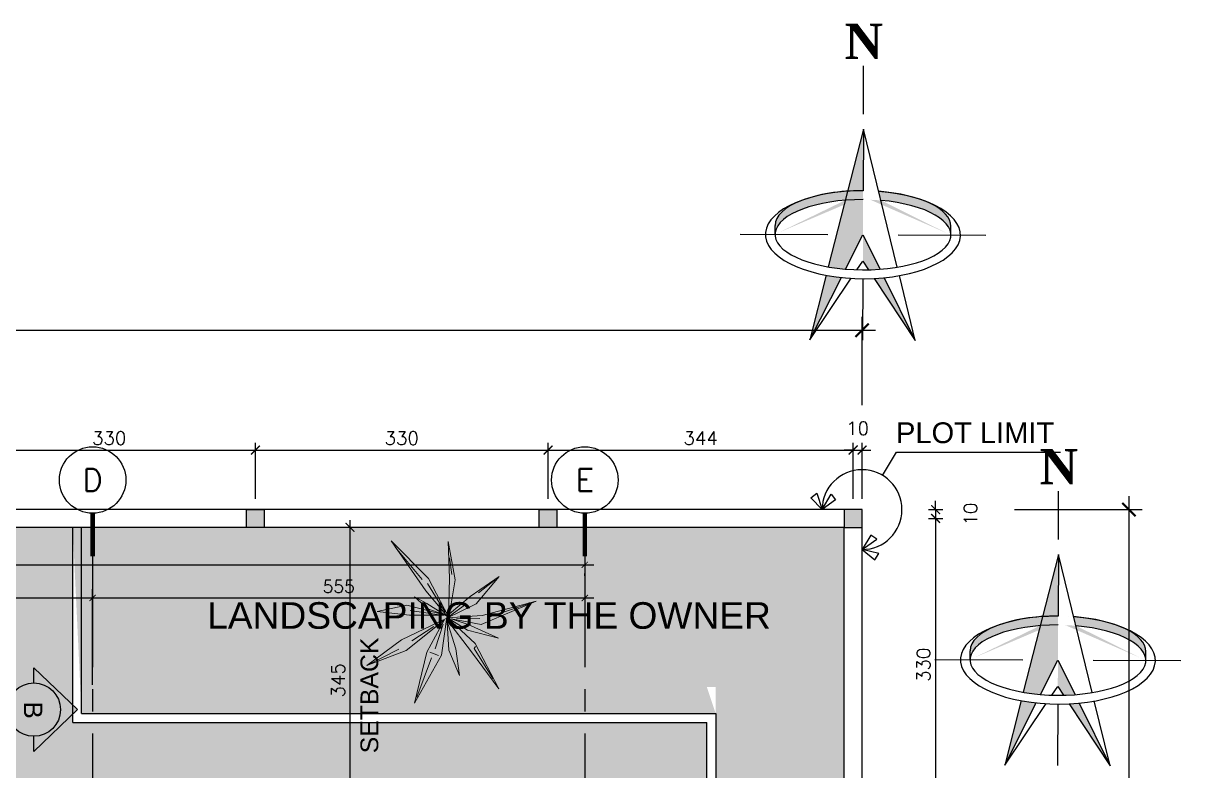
# Model space of a CAD drawing. Header units: centimetres. Extents: x -3744 to 3813, y -6963 to 3597.
# Drawn here: x -946 to 361, y 2753 to 3597 of the extents above; entities that cross this region are included whole.
import ezdxf
from ezdxf.enums import TextEntityAlignment as Align

# ---------------------------------------------------------------- set-up
doc = ezdxf.new("R2010")
doc.units = ezdxf.units.CM
doc.header["$LTSCALE"] = 100
doc.header["$MEASUREMENT"] = 0
for name, pattern in [('A0-01 FLOOR PLANS$0$HIDDEN', [0.375, 0.25, -0.125]), ('FINAL PLOT$0$CENTER', [2, 1.25, -0.25, 0.25, -0.25]), ('GRID$0$GRID$0$XREF GRID$0$GRIDS$0$CENTER', [2, 1.25, -0.25, 0.25, -0.25]), ('GRID$0$GRIDS$0$CENTER', [2, 1.25, -0.25, 0.25, -0.25]), ('XREF CUTTING LINES$0$DASHDOT', [1, 0.5, -0.25, 0, -0.25])]:
    doc.linetypes.add(name, pattern=pattern)
for name, color, linetype in [('A0-01 FLOOR PLANS$0$$0$FINAL PLOT NORTH', 4, 'Continuous'), ('A0-01 FLOOR PLANS$0$$0$NORTH', 4, 'Continuous'), ('A0-01 FLOOR PLANS$0$STAIRS', 4, 'Continuous'), ('A0-01 FLOOR PLANS$0$WALL-01', 7, 'Continuous'), ('A0-01 FLOOR PLANS$0$WINDOW', 1, 'Continuous'), ('DIM IN', 1, 'Continuous'), ('FINAL PLOT$0$CUTTING LINE', 4, 'Continuous'), ('FINAL PLOT$0$DIM-OUT', 1, 'Continuous'), ('FINAL PLOT$0$FINAL PLOT NORTH', 4, 'Continuous'), ('FINAL PLOT$0$NORTH', 4, 'Continuous'), ('FINAL PLOT$0$PLOT LIMIT', 6, 'FINAL PLOT$0$CENTER'), ('GRID$0$DIM IN', 1, 'Continuous'), ('GRID$0$GRID', 11, 'GRID$0$GRIDS$0$CENTER'), ('GRID$0$XREF GRID', 11, 'GRID$0$GRID$0$XREF GRID$0$GRIDS$0$CENTER'), ('SOURROUNDING$0$DIM IN', 1, 'Continuous'), ('SOURROUNDING$0$KERBSTONE', 11, 'Continuous'), ('SOURROUNDING$0$TEXT', 3, 'Continuous'), ('SOURROUNDING$0$WALL-03', 2, 'Continuous'), ('TEXT', 3, 'Continuous'), ('WALL-03', 2, 'Continuous'), ('XREF CUTTING LINES$0$SECTION LINE', 6, 'XREF CUTTING LINES$0$DASHDOT')]:
    doc.layers.add(name, color=color, linetype=linetype)
doc.layers.add('SOURROUNDING$0$HAT', color=8, linetype='Continuous', lineweight=9)
doc.layers.add('SOURROUNDING$0$plantitas', color=68, linetype='Continuous', lineweight=5)
doc.styles.add('22', font='romans.shx')
doc.styles.add('A0-01 FLOOR PLANS$0$$0$FINAL PLOT$0$TNR', font='timesbd.ttf')
doc.styles.add('ART', font='arial.ttf')
doc.styles.add('FINAL PLOT$0$ART', font='arial.ttf')
doc.styles.add('FINAL PLOT$0$ASA', font='romans.shx', dxfattribs={"width": 0.8})
doc.styles.add('FINAL PLOT$0$FINAL PLOT$0$ART', font='arial.ttf')
doc.styles.add('FINAL PLOT$0$FINAL PLOT$0$TNR', font='timesbd.ttf')
doc.styles.add('GRID$0$GRIDS$0$18', font='romans.shx', dxfattribs={"width": 0.85, "height": 15})
doc.styles.add('GRID$0$ROMANS', font='romans')
doc.styles.add('SOURROUNDING$0$ARIAL', font='arial.ttf', dxfattribs={"width": 0.8, "height": 150})
doc.styles.add('XREF CUTTING LINES$0$ART', font='arial.ttf')
doc.dimstyles.new('100', dxfattribs={"dimtxt": 15, "dimasz": 10, "dimexe": 8, "dimexo": 12, "dimgap": 6, "dimtad": 1, "dimdec": 0, "dimzin": 0, "dimdsep": 46, "dimtxsty": '22', "dimblk": 'ARCHTICK', "dimcen": 30, "dimdle": 8, "dimclrd": 1, "dimclre": 1, "dimclrt": 2, "dimadec": 0, "dimazin": 0, "dimtfac": 1, "dimtdec": 0, "dimtmove": 2, "dimatfit": 3, "dimldrblk": 'OBLIQUE', "dimfxl": 100, "dimtolj": 1, "dimtzin": 0, "dimarcsym": 0})
doc.dimstyles.new('FINAL PLOT$0$AS-23-100-FM', dxfattribs={"dimscale": 0, "dimtxt": 20, "dimasz": 15, "dimexe": 15, "dimexo": 10, "dimgap": 5, "dimtad": 1, "dimtoh": 1, "dimdec": 0, "dimlfac": 0.393701, "dimzin": 1, "dimdsep": 46, "dimlunit": 3, "dimtxsty": 'FINAL PLOT$0$ASA', "dimblk1": 'FINAL PLOT$0$_ARCHTICK', "dimblk2": 'FINAL PLOT$0$_ARCHTICK', "dimsah": 1, "dimcen": 15, "dimdle": 15, "dimclrd": 1, "dimclre": 1, "dimclrt": 3, "dimadec": 0, "dimazin": 0, "dimtfac": 1, "dimtdec": 0, "dimtmove": 2, "dimatfit": 3, "dimldrblk": 'FINAL PLOT$0$_ARCHTICK', "dimfxl": 1, "dimtolj": 1, "dimtzin": 0, "dimarcsym": 0})
doc.dimstyles.new('GRID$0$AS-17-100', dxfattribs={"dimtxt": 14, "dimasz": 7, "dimexe": 10, "dimexo": 25, "dimgap": 6, "dimtad": 1, "dimtoh": 1, "dimdec": 0, "dimdsep": 46, "dimtxsty": 'GRID$0$ROMANS', "dimblk1": 'GRID$0$_ARCHTICK', "dimblk2": 'GRID$0$_ARCHTICK', "dimsah": 1, "dimcen": 25, "dimdle": 10, "dimclrd": 1, "dimclre": 1, "dimclrt": 2, "dimadec": 0, "dimazin": 0, "dimtfac": 1, "dimtdec": 0, "dimtofl": 0, "dimtmove": 2, "dimatfit": 3, "dimldrblk": 'GRID$0$_ARCHTICK', "dimfxl": 1, "dimtolj": 1, "dimtzin": 0, "dimarcsym": 0})

# ---------------------------------------------------------------- blocks, each defined once
blk = doc.blocks.new('FINAL PLOT$0$FINAL PLOT$0$NORTH-03')
at = {"layer": 'FINAL PLOT$0$FINAL PLOT NORTH'}
h = blk.add_hatch(color=256, dxfattribs=at)
edge = h.paths.add_edge_path()
edge.add_line((378.6, -237.6), (378.6, -281.7))
edge.add_line((378.6, -281.7), (357, -324.9))
edge.add_ellipse((378.6, -281.7), major_axis=(110.1, 0), ratio=0.399921, start_angle=246.9258, end_angle=258.6923, ccw=False)
edge.add_line((335.4, -322.2), (356.4, -238.5))
edge.add_ellipse((378.6, -281.7), major_axis=(110.1, 0), ratio=0.399921, start_angle=90, end_angle=101.6552, ccw=False)
edge = h.paths.add_edge_path()
edge.add_ellipse((378.6, -281.7), major_axis=(122.1, 0), ratio=0.450994, start_angle=247.9688, end_angle=257.2925)
edge.add_line((351.8, -335.4), (312.5, -413.8))
edge.add_line((312.5, -413.8), (332.8, -332.7))
edge = h.paths.add_edge_path()
edge.add_ellipse((378.6, -281.7), major_axis=(122.1, 0), ratio=0.450994, start_angle=90, end_angle=99.1655)
edge.add_line((359.2, -227.3), (378.6, -149.5))
edge.add_line((378.6, -149.5), (378.6, -226.6))
h = blk.add_hatch(color=256, dxfattribs=at)
edge = h.paths.add_edge_path()
edge.add_ellipse((378.6, -281.7), major_axis=(110.1, 0), ratio=0.399921, start_angle=101.6552, end_angle=180, ccw=False)
edge.add_line((356.4, -238.5), (359.2, -227.3))
edge.add_ellipse((378.6, -281.7), major_axis=(122.1, 0), ratio=0.450994, start_angle=99.1655, end_angle=126.2962)
edge.add_ellipse((378.6, -270.5), major_axis=(110.1, 0), ratio=0.399921, start_angle=131.0071, end_angle=180)
edge.add_line((268.5, -270.5), (268.5, -281.4))
edge = h.paths.add_edge_path()
edge.add_ellipse((378.6, -281.7), major_axis=(110.1, 0), ratio=0.399921, start_angle=90, end_angle=101.6552, ccw=False)
edge.add_line((378.6, -237.6), (378.6, -226.6))
edge.add_ellipse((378.6, -281.7), major_axis=(122.1, 0), ratio=0.450994, start_angle=90, end_angle=99.1655)
edge.add_line((359.2, -227.3), (356.4, -238.5))
edge = h.paths.add_edge_path()
edge.add_ellipse((378.6, -281.7), major_axis=(122.1, 0), ratio=0.450994, start_angle=413.7038, end_angle=440.8345)
edge.add_line((398.1, -227.3), (400.9, -238.5))
edge.add_ellipse((378.6, -281.7), major_axis=(110.1, 0), ratio=0.399921, start_angle=360, end_angle=438.3448, ccw=False)
edge.add_line((488.8, -281.4), (488.8, -270.5))
edge.add_ellipse((378.6, -270.5), major_axis=(110.1, 0), ratio=0.399921, start_angle=0, end_angle=48.9929)
h = blk.add_hatch(color=256, dxfattribs=at)
edge = h.paths.add_edge_path()
edge.add_ellipse((378.6, -281.7), major_axis=(110.1, 0), ratio=0.399921, start_angle=273.7883, end_angle=281.3077)
edge.add_line((400.2, -324.9), (378.6, -281.7))
edge.add_line((378.6, -281.7), (378.6, -314.7))
edge.add_line((378.6, -314.7), (385.9, -325.6))
edge = h.paths.add_edge_path()
edge.add_line((444.7, -413.8), (405.5, -335.4))
edge.add_ellipse((378.6, -281.7), major_axis=(122.1, 0), ratio=0.450994, start_angle=276.7859, end_angle=282.7075, ccw=False)
edge.add_line((393, -336.3), (444.7, -413.8))
for p, q in [((378.6, -130.7), (378.3, -70.1)), ((378.6, -149.5), (335.4, -322.2)), ((378.6, -149.5), (378.6, -226.6)), ((421.8, -322.2), (378.6, -149.5)), ((268.5, -281.7), (268.5, -270.5)), ((488.8, -281.7), (488.8, -270.5)), ((224.6, -281.7), (334.6, -281.7)), ((357, -324.9), (378.6, -281.7)), ((378.6, -281.7), (400.2, -324.9)), ((422.7, -281.7), (532.7, -281.7)), ((371.3, -325.6), (378.6, -314.7)), ((378.6, -314.7), (385.9, -325.6)), ((332.8, -332.7), (312.5, -413.8)), ((444.7, -413.8), (424.4, -332.7)), ((312.5, -413.8), (351.8, -335.4)), ((312.5, -413.8), (364.2, -336.3)), ((378.6, -336.7), (378.6, -413.8)), ((393, -336.3), (444.7, -413.8)), ((405.5, -335.4), (444.7, -413.8))]:
    blk.add_line(p, q, dxfattribs=at)
for centre, major_axis, ratio, start_param, end_param in [((378.6, -281.7), (122.1, 0), 0.450994, 1.570796, 7.694013), ((378.6, -270.5), (110.1, 0), 0.399921, 1.570796, 3.141593), ((378.6, -270.5), (110.1, 0), 0.399921, 0, 1.393624), ((378.6, -281.7), (110.1, 0), 0.399921, 1.570796, 7.65056)]:
    blk.add_ellipse(centre, major_axis=major_axis, ratio=ratio, start_param=start_param, end_param=end_param, dxfattribs=at)
at = {"layer": 'FINAL PLOT$0$FINAL PLOT NORTH', "style": 'FINAL PLOT$0$FINAL PLOT$0$TNR'}
blk.add_text('N', height=44, rotation=0.2538, dxfattribs=at).set_placement((378.6, -39.3), align=Align.MIDDLE)
blk = doc.blocks.new('FINAL PLOT$0$_ARCHTICK')
at = {"color": 0, "linetype": 'ByBlock', "const_width": 0.15}
blk.add_lwpolyline([(-0.5, -0.5), (0.5, 0.5)], dxfattribs=at)
blk = doc.blocks.new('*D205')
at = {"layer": 'Defpoints', "color": 0, "transparency": 16777216}
for p in [(0, 3250.3), (-3048, 3156), (0, 3156)]:
    blk.add_point(p, dxfattribs=at)
at = {"layer": 'FINAL PLOT$0$DIM-OUT', "color": 1, "lineweight": -2, "transparency": 16777216}
for p, q in [((-3048, 3166), (-3048, 3265.3)), ((0, 3166), (0, 3265.3)), ((-3063, 3250.3), (15, 3250.3))]:
    blk.add_line(p, q, dxfattribs=at)
at = {"layer": 'FINAL PLOT$0$DIM-OUT', "color": 1, "lineweight": -2, "transparency": 16777216, "xscale": 15, "yscale": 15, "zscale": 15, "rotation": 180}
blk.add_blockref('FINAL PLOT$0$_ARCHTICK', (-3048, 3250.3), dxfattribs=at)
at = {"layer": 'FINAL PLOT$0$DIM-OUT', "color": 1, "lineweight": -2, "transparency": 16777216, "xscale": 15, "yscale": 15, "zscale": 15}
blk.add_blockref('FINAL PLOT$0$_ARCHTICK', (0, 3250.3), dxfattribs=at)
at = {"layer": 'FINAL PLOT$0$DIM-OUT', "color": 3, "transparency": 16777216, "insert": (-1524, 3274.5), "char_height": 30, "attachment_point": 5, "style": 'FINAL PLOT$0$ART'}
blk.add_mtext('\\A1;100\'-0" [30.48m.]', dxfattribs=at)
blk = doc.blocks.new('*D206')
at = {"layer": 'Defpoints', "color": 0, "transparency": 16777216}
for p in [(161.9, 3048), (161.9, 0), (300.9, 0)]:
    blk.add_point(p, dxfattribs=at)
at = {"layer": 'FINAL PLOT$0$DIM-OUT', "color": 1, "lineweight": -2, "transparency": 16777216}
for p, q in [((300.9, 3063), (300.9, -15)), ((171.9, 3048), (315.9, 3048)), ((171.9, 0), (315.9, 0))]:
    blk.add_line(p, q, dxfattribs=at)
at = {"layer": 'FINAL PLOT$0$DIM-OUT', "color": 1, "lineweight": -2, "transparency": 16777216, "xscale": 15, "yscale": 15, "zscale": 15}
for p, rotation in [((300.9, 3048), 90), ((300.9, 0), 270)]:
    blk.add_blockref('FINAL PLOT$0$_ARCHTICK', p, dxfattribs=dict(at, rotation=rotation))
at = {"layer": 'FINAL PLOT$0$DIM-OUT', "color": 3, "transparency": 16777216, "insert": (276.6, 1524), "char_height": 30, "attachment_point": 5, "rotation": 90, "style": 'FINAL PLOT$0$ART'}
blk.add_mtext('\\A1;100\'-0" [30.48m.]', dxfattribs=at)
blk = doc.blocks.new('_ARCHTICK')
at = {"color": 0, "linetype": 'ByBlock', "const_width": 0.15}
blk.add_lwpolyline([(-0.5, -0.5), (0.5, 0.5)], dxfattribs=at)
blk = doc.blocks.new('*D5')
at = {"layer": 'Defpoints', "color": 0, "transparency": 16777216}
for p in [(62.8, 3048), (62.8, 3038), (82.9, 3038)]:
    blk.add_point(p, dxfattribs=at)
at = {"layer": 'DIM IN', "color": 1, "lineweight": -2, "transparency": 16777216}
for p, q in [((82.9, 3048), (82.9, 3058)), ((74.8, 3048), (90.9, 3048)), ((82.9, 3048), (82.9, 3038)), ((74.8, 3038), (90.9, 3038)), ((82.9, 3038), (82.9, 3028))]:
    blk.add_line(p, q, dxfattribs=at)
at = {"layer": 'DIM IN', "color": 1, "lineweight": -2, "transparency": 16777216, "xscale": 10, "yscale": 10, "zscale": 10}
for p, rotation in [((82.9, 3048), 270), ((82.9, 3038), 90)]:
    blk.add_blockref('_ARCHTICK', p, dxfattribs=dict(at, rotation=rotation))
at = {"layer": 'DIM IN', "color": 2, "transparency": 16777216, "insert": (122.4, 3043), "char_height": 15, "attachment_point": 5, "rotation": 90, "style": '22'}
blk.add_mtext('\\A1;10', dxfattribs=at)
blk = doc.blocks.new('_OBLIQUE')
at = {"color": 0, "linetype": 'ByBlock'}
blk.add_line((-0.5, -0.5), (0.5, 0.5), dxfattribs=at)
blk = doc.blocks.new('*D6')
at = {"layer": 'Defpoints', "color": 0, "transparency": 16777216}
for p in [(62.8, 3038), (0, 2708), (82.9, 2708)]:
    blk.add_point(p, dxfattribs=at)
at = {"layer": 'DIM IN', "color": 1, "lineweight": -2, "transparency": 16777216}
for p, q in [((82.9, 3046), (82.9, 2700)), ((74.8, 3038), (90.9, 3038)), ((12, 2708), (90.9, 2708))]:
    blk.add_line(p, q, dxfattribs=at)
at = {"layer": 'DIM IN', "color": 1, "lineweight": -2, "transparency": 16777216, "xscale": 10, "yscale": 10, "zscale": 10}
for p, rotation in [((82.9, 3038), 90), ((82.9, 2708), 270)]:
    blk.add_blockref('_ARCHTICK', p, dxfattribs=dict(at, rotation=rotation))
at = {"layer": 'DIM IN', "color": 2, "transparency": 16777216, "insert": (69.4, 2873), "char_height": 15, "attachment_point": 5, "rotation": 90, "style": '22'}
blk.add_mtext('\\A1;330', dxfattribs=at)
blk = doc.blocks.new('*D39')
at = {"layer": 'Defpoints', "color": 0, "transparency": 16777216}
for p in [(-684, 3115.2), (-1013.5, 3048), (-684, 3048)]:
    blk.add_point(p, dxfattribs=at)
at = {"layer": 'DIM IN', "color": 1, "lineweight": -2, "transparency": 16777216}
for p, q in [((-1013.5, 3060), (-1013.5, 3123.2)), ((-684, 3060), (-684, 3123.2)), ((-1021.5, 3115.2), (-676, 3115.2))]:
    blk.add_line(p, q, dxfattribs=at)
at = {"layer": 'DIM IN', "color": 1, "lineweight": -2, "transparency": 16777216, "xscale": 10, "yscale": 10, "zscale": 10, "rotation": 180}
blk.add_blockref('_ARCHTICK', (-1013.5, 3115.2), dxfattribs=at)
at = {"layer": 'DIM IN', "color": 1, "lineweight": -2, "transparency": 16777216, "xscale": 10, "yscale": 10, "zscale": 10}
blk.add_blockref('_ARCHTICK', (-684, 3115.2), dxfattribs=at)
at = {"layer": 'DIM IN', "color": 2, "transparency": 16777216, "insert": (-848.8, 3128.7), "char_height": 15, "attachment_point": 5, "style": '22'}
blk.add_mtext('\\A1;330', dxfattribs=at)
blk = doc.blocks.new('*D40')
at = {"layer": 'Defpoints', "color": 0, "transparency": 16777216}
for p in [(-354, 3115.2), (-684, 3048), (-354, 3048)]:
    blk.add_point(p, dxfattribs=at)
at = {"layer": 'DIM IN', "color": 1, "lineweight": -2, "transparency": 16777216}
for p, q in [((-684, 3060), (-684, 3123.2)), ((-354, 3060), (-354, 3123.2)), ((-692, 3115.2), (-346, 3115.2))]:
    blk.add_line(p, q, dxfattribs=at)
at = {"layer": 'DIM IN', "color": 1, "lineweight": -2, "transparency": 16777216, "xscale": 10, "yscale": 10, "zscale": 10, "rotation": 180}
blk.add_blockref('_ARCHTICK', (-684, 3115.2), dxfattribs=at)
at = {"layer": 'DIM IN', "color": 1, "lineweight": -2, "transparency": 16777216, "xscale": 10, "yscale": 10, "zscale": 10}
blk.add_blockref('_ARCHTICK', (-354, 3115.2), dxfattribs=at)
at = {"layer": 'DIM IN', "color": 2, "transparency": 16777216, "insert": (-519, 3128.7), "char_height": 15, "attachment_point": 5, "style": '22'}
blk.add_mtext('\\A1;330', dxfattribs=at)
blk = doc.blocks.new('*D41')
at = {"layer": 'Defpoints', "color": 0, "transparency": 16777216}
for p in [(-10, 3115.2), (-354, 3048), (-10, 3048)]:
    blk.add_point(p, dxfattribs=at)
at = {"layer": 'DIM IN', "color": 1, "lineweight": -2, "transparency": 16777216}
for p, q in [((-354, 3060), (-354, 3123.2)), ((-10, 3060), (-10, 3123.2)), ((-362, 3115.2), (-2, 3115.2))]:
    blk.add_line(p, q, dxfattribs=at)
at = {"layer": 'DIM IN', "color": 1, "lineweight": -2, "transparency": 16777216, "xscale": 10, "yscale": 10, "zscale": 10, "rotation": 180}
blk.add_blockref('_ARCHTICK', (-354, 3115.2), dxfattribs=at)
at = {"layer": 'DIM IN', "color": 1, "lineweight": -2, "transparency": 16777216, "xscale": 10, "yscale": 10, "zscale": 10}
blk.add_blockref('_ARCHTICK', (-10, 3115.2), dxfattribs=at)
at = {"layer": 'DIM IN', "color": 2, "transparency": 16777216, "insert": (-182, 3128.7), "char_height": 15, "attachment_point": 5, "style": '22'}
blk.add_mtext('\\A1;344', dxfattribs=at)
blk = doc.blocks.new('*D42')
at = {"layer": 'Defpoints', "color": 0, "transparency": 16777216}
for p in [(0, 3115.2), (-10, 3048), (0, 3048)]:
    blk.add_point(p, dxfattribs=at)
at = {"layer": 'DIM IN', "color": 1, "lineweight": -2, "transparency": 16777216}
for p, q in [((-10, 3060), (-10, 3123.2)), ((0, 3060), (0, 3123.2)), ((-10, 3115.2), (-20, 3115.2)), ((-10, 3115.2), (0, 3115.2)), ((0, 3115.2), (10, 3115.2))]:
    blk.add_line(p, q, dxfattribs=at)
at = {"layer": 'DIM IN', "color": 1, "lineweight": -2, "transparency": 16777216, "xscale": 10, "yscale": 10, "zscale": 10}
blk.add_blockref('_ARCHTICK', (-10, 3115.2), dxfattribs=at)
at = {"layer": 'DIM IN', "color": 1, "lineweight": -2, "transparency": 16777216, "xscale": 10, "yscale": 10, "zscale": 10, "rotation": 180}
blk.add_blockref('_ARCHTICK', (0, 3115.2), dxfattribs=at)
at = {"layer": 'DIM IN', "color": 2, "transparency": 16777216, "insert": (-5, 3139.7), "char_height": 15, "attachment_point": 5, "style": '22'}
blk.add_mtext('\\A1;10', dxfattribs=at)
blk = doc.blocks.new('*D44')
at = {"layer": 'Defpoints', "color": 0, "transparency": 16777216}
for p in [(-577.3, 3028), (-523.7, 3028), (-523.7, 2683)]:
    blk.add_point(p, dxfattribs=at)
at = {"layer": 'DIM IN', "color": 1, "lineweight": -2, "transparency": 16777216}
for p, q in [((-577.3, 2675), (-577.3, 3036)), ((-535.7, 3028), (-585.3, 3028)), ((-535.7, 2683), (-585.3, 2683))]:
    blk.add_line(p, q, dxfattribs=at)
at = {"layer": 'DIM IN', "color": 1, "lineweight": -2, "transparency": 16777216, "xscale": 10, "yscale": 10, "zscale": 10}
for p, rotation in [((-577.3, 3028), 90), ((-577.3, 2683), 270)]:
    blk.add_blockref('_ARCHTICK', p, dxfattribs=dict(at, rotation=rotation))
at = {"layer": 'DIM IN', "color": 2, "transparency": 16777216, "insert": (-590.8, 2855.5), "char_height": 15, "attachment_point": 5, "rotation": 90, "style": '22'}
blk.add_mtext('\\A1;345', dxfattribs=at)
blk = doc.blocks.new('SOURROUNDING$0$0Q62D')
at = {"color": 0, "linetype": 'ByBlock'}
for p, q in [((-0.05, 1.11), (0.07, 0.48)), ((-0.03, 0.53), (-0.05, 1.11)), ((-0.03, 0.96), (0.02, 0.52)), ((-0.99, 0.59), (-0.35, 0.33)), ((-0.47, 0.19), (-0.99, 0.59)), ((-0.33, 0.67), (-0.16, 0.38)), ((-0.24, 0.34), (-0.33, 0.67)), ((0.1, 0.29), (0.34, 0.61)), ((0.34, 0.61), (0.15, 0.24)), ((-0.47, 0.28), (-0.92, 0.55)), ((-0.02, 0.02), (-0.03, 0.53)), ((0.07, 0.48), (0, 0.01)), ((0.02, 0.52), (0.05, 0.51)), ((0.28, 0.34), (1, 0.54)), ((1, 0.54), (0.36, 0.26)), ((1, 0.54), (0.41, 0.33)), ((-0.44, 0.21), (-0.38, 0.31)), ((-0.35, 0.33), (0, 0)), ((0, 0), (-0.24, 0.34)), ((-0.16, 0.38), (-0.02, 0.02)), ((0.03, 0.05), (0.28, 0.34)), ((-0.05, 0.01), (-0.47, 0.19)), ((-0.09, 0.04), (-0.36, 0.22)), ((0, 0.01), (0.1, 0.29)), ((0.36, 0.26), (0, 0.01)), ((0.15, 0.24), (0.03, 0.05)), ((0.08, 0.09), (0.31, 0.27)), ((-1.16, -0.15), (-0.66, 0.01)), ((-0.66, 0.01), (-0.05, 0.01)), ((-0.01, 0.01), (-0.62, -0.13)), ((0.01, 0), (-0.09, -0.29)), ((0, 0.01), (0.39, 0.1)), ((0, -0.42), (0.01, 0)), ((0.02, 0.01), (0.12, -0.52)), ((0.33, -0.36), (0.02, 0.01)), ((0.04, 0.01), (0.28, 0.02)), ((0.39, 0.1), (0.83, 0.01)), ((0.83, 0.01), (0.39, -0.02)), ((0.77, 0.01), (0.5, 0.01)), ((-1.16, -0.15), (-0.72, -0.06)), ((-0.62, -0.13), (-1.16, -0.15)), ((-0.2, -0.01), (-0.53, -0.04)), ((-0.35, -0.31), (-0.01, -0.04)), ((-0.04, -0.06), (-0.31, -0.35)), ((0, -0.03), (-0.3, -0.43)), ((-0.12, -0.23), (0, -0.03)), ((0.02, -0.06), (0.07, -0.48)), ((0.05, -0.01), (0.37, -0.3)), ((0.39, -0.02), (0.05, -0.01)), ((-0.16, -0.45), (-0.12, -0.23)), ((-0.09, -0.29), (-0.16, -0.45)), ((-0.64, -0.6), (-0.35, -0.31)), ((-0.3, -0.43), (-0.64, -0.6)), ((0.05, -1.18), (0, -0.42)), ((0.6, -0.73), (0.33, -0.36)), ((0.37, -0.3), (0.6, -0.73)), ((0.49, -0.56), (0.38, -0.38)), ((0.04, -1.08), (0.05, -0.56)), ((0.12, -0.52), (0.05, -1.18))]:
    blk.add_line(p, q, dxfattribs=at)
blk = doc.blocks.new('XREF CUTTING LINES')
at = {"layer": 'XREF CUTTING LINES$0$SECTION LINE'}
h = blk.add_hatch(color=251, dxfattribs=at)
edge = h.paths.add_edge_path()
edge.add_line((-1038.8, 2834.5), (-1038.8, 2817.5))
edge.add_ellipse((-1038.8, 2787.4), major_axis=(21.3, -21.3), ratio=1, start_angle=-45, end_angle=135, ccw=False)
edge.add_line((-1038.8, 2757.3), (-1038.8, 2740.3))
edge.add_line((-1038.8, 2740.3), (-989.6, 2787.4))
edge.add_line((-989.6, 2787.4), (-1038.8, 2834.5))
at = {"layer": 'XREF CUTTING LINES$0$SECTION LINE', "color": 2, "linetype": 'Continuous'}
blk.add_lwpolyline([(-1038.8, 2817.5), (-1038.8, 2834.5), (-989.6, 2787.4), (-1038.8, 2740.3), (-1038.8, 2757.3)], dxfattribs=at)
blk.add_circle((-1038.8, 2787.4), 30.1, dxfattribs=at)
at = {"layer": 'XREF CUTTING LINES$0$SECTION LINE', "color": 2, "style": 'XREF CUTTING LINES$0$ART'}
blk.add_text('B', height=20.9, rotation=270, dxfattribs=at).set_placement((-1039.6, 2786.8), align=Align.MIDDLE_CENTER)
blk = doc.blocks.new('GRID$0$_ARCHTICK')
at = {"color": 0, "linetype": 'ByBlock', "const_width": 0.15}
blk.add_lwpolyline([(-0.5, -0.5), (0.5, 0.5)], dxfattribs=at)
blk = doc.blocks.new('*D2168')
at = {"layer": 'Defpoints', "color": 0, "transparency": 16777216}
for p in [(-972.5, 2930.6, 0), (-417.5, 2930.6, 0), (-972.5, 2913.3)]:
    blk.add_point(p, dxfattribs=at)
at = {"layer": 'GRID$0$DIM IN', "color": 1, "lineweight": -2, "transparency": 16777216}
for p, q in [((-407.5, 2913.3), (-982.5, 2913.3)), ((-972.5, 2905.6), (-972.5, 2903.3)), ((-417.5, 2905.6), (-417.5, 2903.3))]:
    blk.add_line(p, q, dxfattribs=at)
at = {"layer": 'GRID$0$DIM IN', "color": 1, "lineweight": -2, "transparency": 16777216, "xscale": 7, "yscale": 7, "zscale": 7, "rotation": 180}
blk.add_blockref('GRID$0$_ARCHTICK', (-972.5, 2913.3), dxfattribs=at)
at = {"layer": 'GRID$0$DIM IN', "color": 1, "lineweight": -2, "transparency": 16777216, "xscale": 7, "yscale": 7, "zscale": 7}
blk.add_blockref('GRID$0$_ARCHTICK', (-417.5, 2913.3), dxfattribs=at)
at = {"layer": 'GRID$0$DIM IN', "color": 2, "transparency": 16777216, "insert": (-695, 2926.3), "char_height": 14, "attachment_point": 5, "style": 'GRID$0$ROMANS'}
blk.add_mtext('\\A1;555', dxfattribs=at)
blk = doc.blocks.new('*D2169')
at = {"layer": 'Defpoints', "color": 0, "transparency": 16777216}
for p in [(-1337.5, 2914.6), (-1337.5, 2913.3), (-972.5, 2790.2, 0)]:
    blk.add_point(p, dxfattribs=at)
at = {"layer": 'GRID$0$DIM IN', "color": 1, "lineweight": -2, "transparency": 16777216}
for p, q in [((-962.5, 2913.3), (-1347.5, 2913.3)), ((-972.5, 2815.2), (-972.5, 2923.3)), ((-1337.5, 2889.6), (-1337.5, 2903.3))]:
    blk.add_line(p, q, dxfattribs=at)
at = {"layer": 'GRID$0$DIM IN', "color": 1, "lineweight": -2, "transparency": 16777216, "xscale": 7, "yscale": 7, "zscale": 7, "rotation": 180}
blk.add_blockref('GRID$0$_ARCHTICK', (-1337.5, 2913.3), dxfattribs=at)
at = {"layer": 'GRID$0$DIM IN', "color": 1, "lineweight": -2, "transparency": 16777216, "xscale": 7, "yscale": 7, "zscale": 7}
blk.add_blockref('GRID$0$_ARCHTICK', (-972.5, 2913.3), dxfattribs=at)
at = {"layer": 'GRID$0$DIM IN', "color": 2, "transparency": 16777216, "insert": (-1155, 2926.3), "char_height": 14, "attachment_point": 5, "style": 'GRID$0$ROMANS'}
blk.add_mtext('\\A1;365', dxfattribs=at)
blk = doc.blocks.new('*D2162')
at = {"layer": 'Defpoints', "color": 0, "transparency": 16777216}
for p in [(-1767.5, 2963.3, 0), (-417.5, 2963.3, 0), (-417.5, 2950.8)]:
    blk.add_point(p, dxfattribs=at)
at = {"layer": 'GRID$0$DIM IN', "color": 1, "lineweight": -2, "transparency": 16777216}
for p, q in [((-1777.5, 2950.8), (-407.5, 2950.8)), ((-1767.5, 2938.3), (-1767.5, 2940.8)), ((-417.5, 2938.3), (-417.5, 2940.8))]:
    blk.add_line(p, q, dxfattribs=at)
at = {"layer": 'GRID$0$DIM IN', "color": 1, "lineweight": -2, "transparency": 16777216, "xscale": 7, "yscale": 7, "zscale": 7, "rotation": 180}
blk.add_blockref('GRID$0$_ARCHTICK', (-1767.5, 2950.8), dxfattribs=at)
at = {"layer": 'GRID$0$DIM IN', "color": 1, "lineweight": -2, "transparency": 16777216, "xscale": 7, "yscale": 7, "zscale": 7}
blk.add_blockref('GRID$0$_ARCHTICK', (-417.5, 2950.8), dxfattribs=at)
at = {"layer": 'GRID$0$DIM IN', "color": 2, "transparency": 16777216, "insert": (-1092.5, 2963.8), "char_height": 14, "attachment_point": 5, "style": 'GRID$0$ROMANS'}
blk.add_mtext('\\A1;1350', dxfattribs=at)
blk = doc.blocks.new('A0-01 FLOOR PLANS$0$OUTDOOR')
at = {"layer": 'A0-01 FLOOR PLANS$0$STAIRS'}
for p, q in [((-985, 2648), (-1325, 2648)), ((-985, 2618), (-1325, 2618)), ((-1870, 2326.2), (-1870, 2094.7)), ((-1780, 2326.2), (-1870, 2326.2)), ((-1840, 2124.7), (-1840, 2296.2)), ((-1840, 2296.2), (-1780, 2296.2)), ((-1780, 2258), (-1780, 2168)), ((-1840, 2124.7), (-1780, 2124.7)), ((-1780, 2094.7), (-1870, 2094.7)), ((-1391.1, 803), (-1391.1, 678)), ((-1361.1, 803), (-1361.1, 708)), ((-1331.1, 738), (-1331.1, 803)), ((-982, 763), (-982, 738)), ((-952, 763), (-952, 708)), ((-922, 763), (-922, 678)), ((-982, 738), (-1331.1, 738)), ((-1361.1, 708), (-1144.9, 708)), ((-952, 708), (-1144.9, 708)), ((-1391.1, 678), (-1144.9, 678)), ((-922, 678), (-1144.9, 678))]:
    blk.add_line(p, q, dxfattribs=at)
at = {"layer": 'A0-01 FLOOR PLANS$0$STAIRS', "color": 8, "linetype": 'A0-01 FLOOR PLANS$0$HIDDEN'}
for p, q in [((-985, 2645), (-1325, 2645)), ((-985, 2615), (-1325, 2615)), ((-1867, 2323.2), (-1867, 2097.7)), ((-1780, 2323.2), (-1867, 2323.2)), ((-1837, 2127.7), (-1837, 2293.2)), ((-1837, 2293.2), (-1780, 2293.2)), ((-1837, 2127.7), (-1780, 2127.7)), ((-1780, 2097.7), (-1867, 2097.7)), ((-1388.1, 803), (-1388.1, 681)), ((-1358.1, 803), (-1358.1, 711)), ((-1328.1, 803), (-1328.1, 741)), ((-985, 763), (-985, 741)), ((-955, 763), (-955, 711)), ((-925, 763), (-925, 681)), ((-985, 741), (-1328.1, 741)), ((-1358.1, 711), (-1171.3, 711)), ((-955, 711), (-1144.9, 711)), ((-1388.1, 681), (-1171.3, 681)), ((-925, 681), (-1144.9, 681))]:
    blk.add_line(p, q, dxfattribs=at)
at = {"layer": 'A0-01 FLOOR PLANS$0$STAIRS', "color": 8}
blk.add_line((-985, 2588), (-1325, 2588), dxfattribs=at)
at = {"layer": 'A0-01 FLOOR PLANS$0$STAIRS'}
for points in [[(-1325, 2708), (-1325, 2768), (-1488.9, 2768), (-1488.9, 2708)], [(-1358, 2708), (-1358, 2735), (-1460, 2735), (-1460, 2708)]]:
    blk.add_lwpolyline(points, dxfattribs=at)
at = {"layer": 'A0-01 FLOOR PLANS$0$STAIRS', "color": 8, "linetype": 'A0-01 FLOOR PLANS$0$HIDDEN'}
for points in [[(-1328, 2708), (-1328, 2765), (-1485.9, 2765), (-1485.9, 2708)], [(-1361, 2708), (-1361, 2732), (-1457, 2732), (-1457, 2708)]]:
    blk.add_lwpolyline(points, dxfattribs=at)
at = {"layer": 'A0-01 FLOOR PLANS$0$STAIRS', "color": 8}
blk.add_lwpolyline([(-1215, 803), (-985, 803)], dxfattribs=at)
blk = doc.blocks.new('A0-01 FLOOR PLANS$0$$0$FINAL PLOT$0$NORTH-03')
at = {"layer": 'A0-01 FLOOR PLANS$0$$0$FINAL PLOT NORTH'}
h = blk.add_hatch(color=256, dxfattribs=at)
edge = h.paths.add_edge_path()
edge.add_line((378.6, -237.6), (378.6, -281.7))
edge.add_line((378.6, -281.7), (357, -324.9))
edge.add_ellipse((378.6, -281.7), major_axis=(110.1, 0), ratio=0.399921, start_angle=246.9258, end_angle=258.6923, ccw=False)
edge.add_line((335.4, -322.2), (356.4, -238.5))
edge.add_ellipse((378.6, -281.7), major_axis=(110.1, 0), ratio=0.399921, start_angle=90, end_angle=101.6552, ccw=False)
edge = h.paths.add_edge_path()
edge.add_ellipse((378.6, -281.7), major_axis=(122.1, 0), ratio=0.450994, start_angle=247.9688, end_angle=257.2925)
edge.add_line((351.8, -335.4), (312.5, -413.8))
edge.add_line((312.5, -413.8), (332.8, -332.7))
edge = h.paths.add_edge_path()
edge.add_ellipse((378.6, -281.7), major_axis=(122.1, 0), ratio=0.450994, start_angle=90, end_angle=99.1655)
edge.add_line((359.2, -227.3), (378.6, -149.5))
edge.add_line((378.6, -149.5), (378.6, -226.6))
h = blk.add_hatch(color=256, dxfattribs=at)
edge = h.paths.add_edge_path()
edge.add_ellipse((378.6, -281.7), major_axis=(110.1, 0), ratio=0.399921, start_angle=101.6552, end_angle=180, ccw=False)
edge.add_line((356.4, -238.5), (359.2, -227.3))
edge.add_ellipse((378.6, -281.7), major_axis=(122.1, 0), ratio=0.450994, start_angle=99.1655, end_angle=126.2962)
edge.add_ellipse((378.6, -270.5), major_axis=(110.1, 0), ratio=0.399921, start_angle=131.0071, end_angle=180)
edge.add_line((268.5, -270.5), (268.5, -281.4))
edge = h.paths.add_edge_path()
edge.add_ellipse((378.6, -281.7), major_axis=(110.1, 0), ratio=0.399921, start_angle=90, end_angle=101.6552, ccw=False)
edge.add_line((378.6, -237.6), (378.6, -226.6))
edge.add_ellipse((378.6, -281.7), major_axis=(122.1, 0), ratio=0.450994, start_angle=90, end_angle=99.1655)
edge.add_line((359.2, -227.3), (356.4, -238.5))
edge = h.paths.add_edge_path()
edge.add_ellipse((378.6, -281.7), major_axis=(122.1, 0), ratio=0.450994, start_angle=413.7038, end_angle=440.8345)
edge.add_line((398.1, -227.3), (400.9, -238.5))
edge.add_ellipse((378.6, -281.7), major_axis=(110.1, 0), ratio=0.399921, start_angle=360, end_angle=438.3448, ccw=False)
edge.add_line((488.8, -281.4), (488.8, -270.5))
edge.add_ellipse((378.6, -270.5), major_axis=(110.1, 0), ratio=0.399921, start_angle=0, end_angle=48.9929)
h = blk.add_hatch(color=256, dxfattribs=at)
edge = h.paths.add_edge_path()
edge.add_ellipse((378.6, -281.7), major_axis=(110.1, 0), ratio=0.399921, start_angle=273.7883, end_angle=281.3077)
edge.add_line((400.2, -324.9), (378.6, -281.7))
edge.add_line((378.6, -281.7), (378.6, -314.7))
edge.add_line((378.6, -314.7), (385.9, -325.6))
edge = h.paths.add_edge_path()
edge.add_line((444.7, -413.8), (405.5, -335.4))
edge.add_ellipse((378.6, -281.7), major_axis=(122.1, 0), ratio=0.450994, start_angle=276.7859, end_angle=282.7075, ccw=False)
edge.add_line((393, -336.3), (444.7, -413.8))
for p, q in [((378.6, -130.7), (378.3, -70.1)), ((378.6, -149.5), (335.4, -322.2)), ((378.6, -149.5), (378.6, -226.6)), ((421.8, -322.2), (378.6, -149.5)), ((268.5, -281.7), (268.5, -270.5)), ((488.8, -281.7), (488.8, -270.5)), ((224.6, -281.7), (334.6, -281.7)), ((357, -324.9), (378.6, -281.7)), ((378.6, -281.7), (400.2, -324.9)), ((422.7, -281.7), (532.7, -281.7)), ((371.3, -325.6), (378.6, -314.7)), ((378.6, -314.7), (385.9, -325.6)), ((332.8, -332.7), (312.5, -413.8)), ((444.7, -413.8), (424.4, -332.7)), ((312.5, -413.8), (351.8, -335.4)), ((312.5, -413.8), (364.2, -336.3)), ((378.6, -336.7), (378.6, -413.8)), ((393, -336.3), (444.7, -413.8)), ((405.5, -335.4), (444.7, -413.8))]:
    blk.add_line(p, q, dxfattribs=at)
for centre, major_axis, ratio, start_param, end_param in [((378.6, -281.7), (122.1, 0), 0.450994, 1.570796, 7.694013), ((378.6, -270.5), (110.1, 0), 0.399921, 1.570796, 3.141593), ((378.6, -270.5), (110.1, 0), 0.399921, 0, 1.393624), ((378.6, -281.7), (110.1, 0), 0.399921, 1.570796, 7.65056)]:
    blk.add_ellipse(centre, major_axis=major_axis, ratio=ratio, start_param=start_param, end_param=end_param, dxfattribs=at)
at = {"layer": 'A0-01 FLOOR PLANS$0$$0$FINAL PLOT NORTH', "style": 'A0-01 FLOOR PLANS$0$$0$FINAL PLOT$0$TNR'}
blk.add_text('N', height=44, rotation=0.2538, dxfattribs=at).set_placement((378.6, -39.3), align=Align.MIDDLE)
blk = doc.blocks.new('FINAL PLOT')
at = {"layer": 'FINAL PLOT$0$CUTTING LINE', "color": 4}
for p, q in [((23.2, 3086.5), (39, 3112.7)), ((39, 3112.7), (223.8, 3112.7))]:
    blk.add_line(p, q, dxfattribs=at)
for points in [[(-45, 3048), (-57.8, 3061.3), (-51, 3066.6), (-45, 3048), (-34.7, 3065.6), (-29.8, 3059.1), (-45, 3048)], [(0, 3003), (14.3, 2991.4), (19, 2998.6), (0, 3003), (16.7, 3014.7), (9.9, 3019.1), (0, 3003)]]:
    blk.add_lwpolyline(points, dxfattribs=at)
blk.add_arc((0, 3048), 45, 270, 180, dxfattribs=at)
at = {"layer": 'FINAL PLOT$0$PLOT LIMIT', "color": 1}
blk.add_lwpolyline([(-3048, 0), (0, 0), (0, 3048), (-3048, 3048)], close=True, dxfattribs=at)
at = {"layer": 'FINAL PLOT$0$NORTH', "xscale": 0.9000000000000006, "yscale": 0.9000000000000006, "zscale": 0.9000000000000006, "rotation": 359.746219693848}
blk.add_blockref('FINAL PLOT$0$FINAL PLOT$0$NORTH-03', (-338.6, 3613.1), dxfattribs=at)
at = {"layer": 'FINAL PLOT$0$CUTTING LINE', "color": 4, "style": 'FINAL PLOT$0$FINAL PLOT$0$ART'}
blk.add_text('PLOT LIMIT', height=23.44, dxfattribs=at).set_placement((216.6, 3123), align=Align.RIGHT)
at = {"layer": 'FINAL PLOT$0$DIM-OUT'}
dim = blk.add_linear_dim(base=(0, 3250.3), p1=(-3048, 3156), p2=(0, 3156), dimstyle='FINAL PLOT$0$AS-23-100-FM', override={"dimscale": 1, "dimtxt": 30, "dimtxsty": 'FINAL PLOT$0$ART'}, dxfattribs=at)
dim.commit()
dim.dimension.update_dxf_attribs({"geometry": '*D205', "text_midpoint": (-1524, 3274.5)})
dim = blk.add_linear_dim(base=(300.9, 0), p1=(161.9, 3048), p2=(161.9, 0), angle=90, dimstyle='FINAL PLOT$0$AS-23-100-FM', override={"dimscale": 1, "dimtxt": 30, "dimtxsty": 'FINAL PLOT$0$ART'}, dxfattribs=at)
dim.commit()
dim.dimension.update_dxf_attribs({"geometry": '*D206', "text_midpoint": (276.6, 1524)})
blk = doc.blocks.new('GRID')
at = {"layer": 'GRID$0$XREF GRID'}
for p, q in [((-972.5, 2960.3, 0), (-972.5, 522.8)), ((-417.5, 2960.3, 0), (-417.5, 522.8))]:
    blk.add_line(p, q, dxfattribs=at)
at = {"layer": 'GRID$0$XREF GRID', "color": 3, "linetype": 'Continuous', "const_width": 5, "elevation": 0}
for points in [[(-972.5, 3008.9), (-972.5, 2960.3)], [(-417.5, 3008.9), (-417.5, 2960.3)]]:
    blk.add_lwpolyline(points, dxfattribs=at)
at = {"layer": 'GRID$0$XREF GRID', "color": 3, "linetype": 'Continuous'}
for centre in [(-972.5, 3046.4, 0), (-417.5, 3046.4, 0)]:
    blk.add_circle(centre, 37.5, dxfattribs=at)
at = {"layer": 'GRID$0$GRID', "color": 4, "linetype": 'Continuous', "style": 'GRID$0$GRIDS$0$18'}
for s, p in [('D', (-972.5, 3046.4, 0)), ('E', (-417.5, 3046.4, 0))]:
    blk.add_text(s, height=25, dxfattribs=at).set_placement(p, align=Align.MIDDLE)
at = {"layer": 'GRID$0$DIM IN'}
for base, p1, p2, picture, middle in [((-417.5, 2950.8), (-1767.5, 2963.3, 0), (-417.5, 2963.3, 0), '*D2162', (-1092.5, 2963.8)), ((-1337.5, 2913.3), (-972.5, 2790.2, 0), (-1337.5, 2914.6), '*D2169', (-1155, 2926.3)), ((-972.5, 2913.3), (-417.5, 2930.6, 0), (-972.5, 2930.6, 0), '*D2168', (-695, 2926.3))]:
    dim = blk.add_linear_dim(base=base, p1=p1, p2=p2, dimstyle='GRID$0$AS-17-100', dxfattribs=at)
    dim.commit()
    dim.dimension.update_dxf_attribs({"geometry": picture, "text_midpoint": middle})
blk = doc.blocks.new('A0-01 FLOOR PLANS')
at = {"layer": 'A0-01 FLOOR PLANS$0$$0$NORTH', "xscale": 0.9000000000000006, "yscale": 0.9000000000000006, "zscale": 0.9000000000000006, "rotation": 359.746219693848}
blk.add_blockref('A0-01 FLOOR PLANS$0$$0$FINAL PLOT$0$NORTH-03', (-223.8, 3098.3), dxfattribs=at)
at = {"layer": 'A0-01 FLOOR PLANS$0$STAIRS'}
blk.add_blockref('A0-01 FLOOR PLANS$0$OUTDOOR', (0, 0), dxfattribs=at)
at = {"layer": 'A0-01 FLOOR PLANS$0$WALL-01'}
blk.add_blockref('GRID', (0, 0), dxfattribs=at)
at = {"layer": 'A0-01 FLOOR PLANS$0$WINDOW'}
blk.add_blockref('XREF CUTTING LINES', (0, 0), dxfattribs=at)
blk = doc.blocks.new('SOURROUNDING')
at = {"layer": 'SOURROUNDING$0$HAT', "transparency": 33554658}
h = blk.add_hatch(dxfattribs=at)
h.set_pattern_fill('CROSS', color=256, scale=150, angle=90)
h.paths.add_polyline_path([(-1392.1, 640), (-2418, 640), (-2418, 25), (-1392.1, 25)])
h.paths.add_polyline_path([(-1810, 2848), (-1810, 3028), (-3028, 3028), (-3028, 785), (-1820, 785), (-1820, 1969.7), (-1935, 1969.7), (-1935, 2521.2), (-1820, 2521.2), (-1820, 2848)])
h.paths.add_polyline_path([(-890, 3028), (-880, 2818), (-165, 2818), (-175, 2848), (-165, 2848), (-165, 652.9), (-722.1, 652.9), (-722.1, 25), (-20, 20), (-20, 3028)])
at = {"layer": 'SOURROUNDING$0$KERBSTONE', "lineweight": 13}
h = blk.add_hatch(dxfattribs=at)
h.set_pattern_fill('AR-HBONE', color=252, scale=5, angle=90)
h.paths.add_polyline_path([(-175, 1001.4), (-180.2, 999.4), (-175, 1003.3), (-175, 1910.1), (-189.2, 1904.7), (-175, 1915.1), (-175, 1965.3), (-177.8, 1965.6), (-175, 1966.2), (-175, 2515.3), (-190.9, 2509.3), (-175, 2521), (-175, 2569.6), (-179.5, 2570.1), (-175, 2571.1), (-175, 2808), (-890, 2808), (-890, 3028), (-1810, 3028), (-1810, 2511.2), (-1925, 2511.2), (-1925, 1979.7), (-1810, 1979.7), (-1810, 775), (-3028, 775), (-3028, 650), (-2728, 650), (-2448, 650), (-2428, 650), (-1382.1, 650), (-1382.1, 25), (-1257.6, 25), (-1257.1, 25), (-857.1, 25), (-732.1, 25), (-732.1, 668), (-175, 668)])
h.paths.add_polyline_path([(-1685, 828), (-1685, 2748), (-1220, 2748), (-1220, 2193), (-890, 2193), (-890, 2683), (-300, 2683), (-300, 788), (-590, 788), (-590, 793), (-817, 793), (-817, 713), (-1286.1, 713), (-1287.5, 828)], flags=16)
h.paths.add_polyline_path([(-1798.2, 1621.7), (-1726.1, 1621.7), (-1726.1, 1641.2), (-1798.2, 1641.2)], flags=16)
h.paths.add_polyline_path([(-1564, 2964.7), (-999.2, 2964.7), (-999.2, 3018.3), (-1564, 3018.3)], flags=16)
at = {"layer": 'SOURROUNDING$0$KERBSTONE', "color": 2}
for p, q in [((-890, 2808), (-890, 3028)), ((-880, 2818), (-880, 3028)), ((-880, 2818), (-165, 2818)), ((-165, 2818), (-165, 658)), ((-890, 2808), (-175, 2808)), ((-175, 668), (-175, 2808))]:
    blk.add_line(p, q, dxfattribs=at)
at = {"layer": 'SOURROUNDING$0$WALL-03'}
for p, q in [((0, 3048), (-3048, 3048)), ((0, 0), (0, 3048)), ((-20, 3028), (-3028, 3028)), ((-20, 20), (-20, 3028))]:
    blk.add_line(p, q, dxfattribs=at)
at = {"layer": 'SOURROUNDING$0$DIM IN'}
blk.add_blockref('A0-01 FLOOR PLANS', (105, 35), dxfattribs=at)
at = {"layer": 'SOURROUNDING$0$plantitas', "color": 54, "extrusion": (0, 0, -1), "xscale": 90.07812315540856, "yscale": 90.07812315540856, "zscale": -90.07812315540879, "rotation": 141.4792577779152}
blk.add_blockref('SOURROUNDING$0$0Q62D', (468.1, 2926.8), dxfattribs=at)
at = {"layer": 'SOURROUNDING$0$TEXT', "linetype": 'ByBlock', "style": 'SOURROUNDING$0$ARIAL'}
blk.add_text('LANDSCAPING BY THE OWNER', height=30, dxfattribs=at).set_placement((-738.4, 2913.6))

msp = doc.modelspace()

# ---------------------------------------------------------------- hatches: boundary and pattern name
at = {"layer": 'WALL-03'}
h = msp.add_hatch(color=6, dxfattribs=at)
h.dxf.hatch_style = 1
h.paths.add_polyline_path([(-694, 3028), (-694, 3048), (-674, 3048), (-674, 3028)])
h = msp.add_hatch(color=6, dxfattribs=at)
h.dxf.hatch_style = 1
h.paths.add_polyline_path([(-694, 3028), (-694, 3048), (-674, 3048), (-674, 3028)])
h = msp.add_hatch(color=6, dxfattribs=at)
h.dxf.hatch_style = 1
h.paths.add_polyline_path([(-364, 3028), (-364, 3048), (-344, 3048), (-344, 3028)])
h = msp.add_hatch(color=6, dxfattribs=at)
h.dxf.hatch_style = 1
h.paths.add_polyline_path([(-364, 3028), (-364, 3048), (-344, 3048), (-344, 3028)])
h = msp.add_hatch(color=6, dxfattribs=at)
h.dxf.hatch_style = 1
h.paths.add_polyline_path([(-20, 3028), (0, 3028), (0, 3048), (-20, 3048)])
h = msp.add_hatch(color=6, dxfattribs=at)
h.dxf.hatch_style = 1
h.paths.add_polyline_path([(-20, 3028), (0, 3028), (0, 3048), (-20, 3048)])

# ---------------------------------------------------------------- linework, layer by layer
for p, q in [((0, 3048), (-3048, 3048)), ((0, 5), (0, 3048)), ((-20, 3028), (-3028, 3028)), ((-20, 25), (-20, 3028))]:
    msp.add_line(p, q, dxfattribs=at)
at = {"layer": 'WALL-03', "color": 6}
for points in [[(-694, 3028), (-694, 3048), (-674, 3048), (-674, 3028)], [(-694, 3028), (-694, 3048), (-674, 3048), (-674, 3028)], [(-364, 3028), (-364, 3048), (-344, 3048), (-344, 3028)], [(-364, 3028), (-364, 3048), (-344, 3048), (-344, 3028)], [(-20, 3028), (0, 3028), (0, 3048), (-20, 3048)], [(-20, 3028), (0, 3028), (0, 3048), (-20, 3048)]]:
    msp.add_lwpolyline(points, close=True, dxfattribs=at)

# ---------------------------------------------------------------- block references
at = {"layer": 'WALL-03'}
for name in ['FINAL PLOT', 'SOURROUNDING']:
    msp.add_blockref(name, (0, 0), dxfattribs=at)

# ---------------------------------------------------------------- texts
at = {"layer": 'TEXT', "insert": (-565.5, 2773.2), "char_height": 20, "attachment_point": 1, "rotation": 90, "style": 'ART'}
msp.add_mtext_dynamic_manual_height_columns('SETBACK', width=51.043, gutter_width=100, heights=[0], dxfattribs=at)

# ---------------------------------------------------------------- dimensions: what is measured, and where the dimension line sits
at = {"layer": 'DIM IN'}
for base, p1, p2, picture, middle in [((0, 3115.2), (-10, 3048), (0, 3048), '*D42', (-5, 3139.7)), ((-684, 3115.1956526), (-1013.5, 3048), (-684, 3048), '*D39', (-848.75, 3128.6956526)), ((-354, 3115.2), (-684, 3048), (-354, 3048), '*D40', (-519, 3128.7)), ((-10, 3115.2), (-354, 3048), (-10, 3048), '*D41', (-182, 3128.7))]:
    dim = msp.add_linear_dim(base=base, p1=p1, p2=p2, dimstyle='100', override={"dimfxl": 0.075}, dxfattribs=at)
    dim.commit()
    dim.dimension.update_dxf_attribs({"geometry": picture, "text_midpoint": middle})
for base, p1, p2, picture, middle in [((82.9, 3038), (62.8, 3048), (62.8, 3038), '*D5', (122.4, 3043)), ((82.9, 2708), (62.8, 3038), (0, 2708), '*D6', (69.4, 2873)), ((-577.3, 3028), (-523.7, 2683), (-523.7, 3028), '*D44', (-590.8, 2855.5))]:
    dim = msp.add_linear_dim(base=base, p1=p1, p2=p2, angle=90, dimstyle='100', override={"dimfxl": 0.075}, dxfattribs=at)
    dim.commit()
    dim.dimension.update_dxf_attribs({"geometry": picture, "text_midpoint": middle})

doc.saveas('drawing.dxf')
